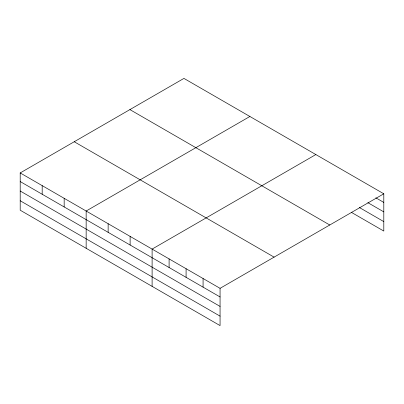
<?xml version="1.0" encoding="UTF-8"?>
<svg xmlns="http://www.w3.org/2000/svg" width="404" height="404" viewBox="0 0 404 404"><rect width="100%" height="100%" fill="white"/><g stroke="black" fill="none" stroke-linecap="round" stroke-linejoin="round"><path stroke-width="0.61" d="M20.2 172.937L220.064 288.33L220.064 325.594L20.2 210.206L20.2 172.937L183.936 78.406L383.8 193.794L383.8 231.063L351.414 212.368M249.889 116.483L86.153 211.014L86.153 248.283M315.847 154.565L152.111 249.096L152.111 286.36M220.064 288.33L383.8 193.794M375.836 197.819L383.8 202.414M367.872 202.672L383.8 211.868M359.378 207.51L383.8 221.609M129.901 109.6L329.765 224.993M74.235 141.743L274.099 257.131M20.2 181.558L220.064 296.95M20.2 191.011L220.064 306.404M20.2 200.753L220.064 316.14M203.076 278.518L203.076 287.138M186.087 268.711L186.087 277.331M169.099 258.903L169.099 267.524M130.123 236.401L130.123 245.021M108.141 223.71L108.141 232.33M64.17 198.324L64.17 206.944M42.183 185.633L42.183 194.248"/></g></svg>
